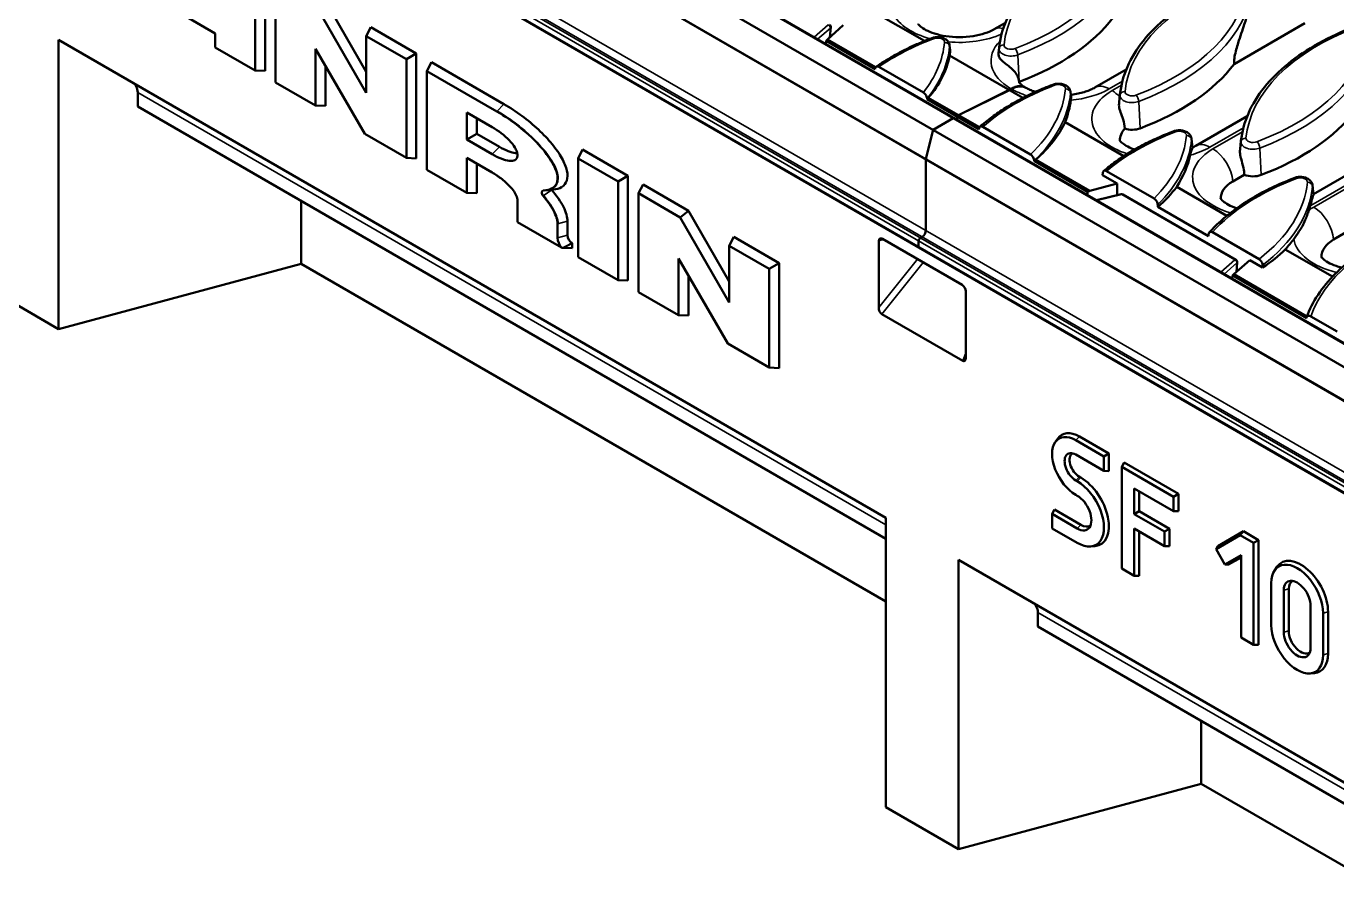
# Model space of a CAD drawing. Header units: millimetres. Extents: x 0 to 1485, y 0 to 1050.
# Drawn here: x 138 to 265.6, y 142.3 to 227.2 of the extents above; entities that cross this region are included whole.
import ezdxf

# ---------------------------------------------------------------- set-up
doc = ezdxf.new("R2010")
doc.units = ezdxf.units.MM
doc.header["$LTSCALE"] = 2.5
doc.layers.add('Sichtbar (ISO)', color=7, linetype='Continuous', lineweight=50)
doc.layers.add('Sichtbar schmal (ISO)', color=7, linetype='Continuous', lineweight=35)

msp = doc.modelspace()

# ---------------------------------------------------------------- linework, layer by layer
at = {"layer": 'Sichtbar (ISO)'}
for p, q in [((405.172, 116.161), (51.619, 320.286)), ((49.549, 319.15), (403.102, 115.026)), ((48.187, 307.69), (403.051, 102.809)), ((160.278, 232.47), (160.278, 222.858)), ((161.242, 233.027), (161.242, 222.821)), ((225.479, 225.742), (212.147, 233.44)), ((162.266, 221.711), (162.266, 231.323)), ((156.373, 226.474), (151.79, 229.12)), ((166.321, 228.981), (171.105, 220.696)), ((167.135, 229.625), (171.105, 222.749)), ((217.564, 227.271), (216.025, 225.893)), ((232.269, 226.88), (233.358, 227.509)), ((255.644, 223.492), (262.528, 227.466)), ((156.373, 225.113), (156.373, 226.474)), ((171.554, 227.074), (171.105, 226.219)), ((171.105, 220.696), (171.105, 226.219)), ((171.105, 226.219), (175.009, 223.965)), ((171.554, 227.074), (175.974, 224.522)), ((216.269, 226.111), (216.348, 227.072)), ((141.119, 225.866), (221.73, 179.325)), ((141.119, 197.697), (141.119, 225.866)), ((160.278, 222.858), (156.373, 225.113)), ((170.954, 216.695), (166.171, 224.98)), ((166.171, 224.98), (166.171, 219.456)), ((215.896, 225.764), (215.871, 225.454)), ((216.025, 225.893), (215.896, 225.764)), ((215.896, 225.764), (220.673, 223.006)), ((220.725, 223.18), (216.025, 225.893)), ((227.932, 225.297), (227.979, 224.855)), ((232.742, 225.081), (232.689, 224.591)), ((175.974, 224.522), (175.009, 223.965)), ((175.009, 223.965), (175.009, 214.353)), ((175.974, 224.522), (175.974, 214.316)), ((177.447, 223.671), (176.997, 222.817)), ((177.447, 223.671), (184.518, 219.589)), ((235.076, 220.201), (227.925, 224.33)), ((161.242, 222.821), (160.278, 222.858)), ((167.135, 223.309), (167.135, 219.419)), ((176.997, 213.206), (176.997, 222.817)), ((176.997, 222.817), (183.811, 218.884)), ((220.673, 223.006), (220.677, 223.041)), ((221.046, 223.22), (225.377, 220.72)), ((242.09, 221.21), (245.143, 222.973)), ((166.171, 219.456), (162.266, 221.711)), ((233.732, 220.977), (228.801, 218.517)), ((228.801, 218.517), (233.769, 220.956)), ((233.917, 221.084), (233.732, 220.977)), ((233.769, 220.956), (233.954, 221.063)), ((148.835, 220.735), (148.835, 219.37)), ((225.742, 220.116), (225.744, 220.078)), ((225.744, 220.078), (230.789, 217.165)), ((230.841, 217.339), (225.854, 220.218)), ((239.717, 220.761), (239.769, 220.27)), ((244.527, 220.545), (244.444, 219.769)), ((148.835, 219.37), (221.73, 177.284)), ((167.135, 219.419), (166.171, 219.456)), ((180.902, 216.14), (180.902, 218.776)), ((180.902, 218.776), (183.369, 217.352)), ((228.624, 218.415), (228.596, 218.108)), ((228.624, 218.415), (228.801, 218.517)), ((228.624, 218.415), (228.624, 218.092)), ((251.911, 215.54), (256.929, 218.436)), ((181.866, 218.219), (181.866, 216.697)), ((225.628, 214.267), (226.326, 217.088)), ((228.27, 218.211), (226.326, 217.088)), ((230.789, 217.165), (230.793, 217.2)), ((231.167, 217.377), (235.813, 214.694)), ((244.898, 214.53), (239.172, 217.837)), ((175.009, 214.353), (170.954, 216.695)), ((181.866, 216.697), (180.902, 216.14)), ((183.369, 214.716), (180.902, 216.14)), ((181.866, 216.697), (184.076, 215.421)), ((251.502, 216.225), (251.595, 215.359)), ((256.312, 216.009), (256.228, 215.222)), ((192.178, 215.166), (191.729, 214.312)), ((192.178, 215.166), (196.598, 212.615)), ((175.974, 214.316), (175.009, 214.353)), ((183.369, 212.929), (180.902, 214.353)), ((180.902, 214.353), (180.902, 210.951)), ((181.866, 213.796), (181.866, 210.914)), ((191.729, 204.7), (191.729, 214.312)), ((191.729, 214.312), (195.633, 212.058)), ((225.619, 214.198), (225.619, 207.29)), ((236.163, 214.1), (236.164, 214.062)), ((241.352, 211.067), (236.164, 214.062)), ((241.576, 211.141), (236.297, 214.189)), ((263.38, 210.821), (268.714, 213.9)), ((180.902, 210.951), (176.997, 213.206)), ((196.598, 212.615), (195.633, 212.058)), ((195.633, 212.058), (195.633, 202.446)), ((196.598, 212.615), (196.598, 202.409)), ((242.822, 212.688), (242.846, 212.895)), ((244.264, 211.856), (242.822, 212.688)), ((243.218, 213.073), (247.846, 210.401)), ((255.514, 212.076), (256.635, 212.723)), ((181.866, 210.914), (180.902, 210.951)), ((189.298, 211.267), (188.462, 211.19)), ((198.071, 211.764), (197.621, 210.91)), ((197.621, 210.91), (201.677, 208.569)), ((197.621, 201.298), (197.621, 210.91)), ((198.071, 211.764), (202.49, 209.213)), ((241.349, 210.745), (241.352, 211.067)), ((241.576, 211.141), (241.352, 211.067)), ((244.264, 211.856), (241.576, 211.141)), ((242.23, 210.236), (244.625, 210.831)), ((244.253, 210.739), (244.264, 211.856)), ((255.821, 204.447), (244.81, 210.805)), ((254.944, 208.73), (250.05, 211.556)), ((263.287, 211.689), (263.383, 210.793)), ((164.749, 210.182), (164.749, 204.058)), ((185.836, 208.102), (185.836, 210.187)), ((248.198, 209.805), (248.199, 209.767)), ((248.207, 209.579), (253.135, 206.734)), ((190.129, 205.624), (185.836, 208.102)), ((190.705, 208.192), (190.705, 206.831)), ((202.49, 209.213), (201.677, 208.569)), ((201.677, 208.569), (206.46, 200.284)), ((202.49, 209.213), (206.46, 202.337)), ((265.335, 206.406), (268.42, 208.187)), ((189.741, 207.932), (189.741, 206.572)), ((253.154, 206.906), (253.158, 206.941)), ((253.539, 207.113), (258.073, 204.496)), ((191.147, 205.555), (190.235, 205.591)), ((191.147, 206.066), (191.147, 205.555)), ((206.91, 206.661), (206.46, 205.807)), ((206.46, 200.284), (206.46, 205.807)), ((206.46, 205.807), (210.365, 203.553)), ((206.91, 206.661), (211.329, 204.11)), ((221.022, 199.801), (221.022, 206.27)), ((221.389, 206.467), (229.142, 201.99)), ((224.912, 206.27), (224.912, 205.742)), ((225.265, 206.678), (225.088, 206.576)), ((195.633, 202.446), (191.729, 204.7)), ((206.309, 196.282), (201.526, 204.567)), ((201.526, 204.567), (201.526, 199.044)), ((255.623, 203.031), (257.162, 204.409)), ((258.422, 203.681), (257.162, 204.409)), ((265.222, 202.797), (260.63, 205.448)), ((141.119, 197.697), (164.749, 204.058)), ((164.749, 204.058), (221.73, 171.16)), ((211.329, 204.11), (210.365, 203.553)), ((210.365, 203.553), (210.365, 193.941)), ((211.329, 204.11), (211.329, 193.903)), ((255.494, 202.902), (255.623, 203.031)), ((262.731, 198.927), (255.623, 203.031)), ((255.867, 203.249), (255.946, 204.21)), ((258.414, 203.907), (258.422, 203.681)), ((134.048, 201.779), (141.119, 197.697)), ((196.598, 202.409), (195.633, 202.446)), ((202.49, 202.897), (202.49, 199.006)), ((255.469, 202.592), (255.494, 202.902)), ((255.494, 202.902), (262.685, 198.75)), ((201.526, 199.044), (197.621, 201.298)), ((229.508, 201.371), (229.508, 194.902)), ((202.49, 199.006), (201.526, 199.044)), ((229.209, 194.603), (221.322, 199.157)), ((262.685, 198.75), (262.689, 198.785)), ((263.117, 198.93), (265.677, 197.452)), ((210.365, 193.941), (206.309, 196.282)), ((211.329, 193.903), (210.365, 193.941)), ((238.226, 186.698), (238.468, 187.041)), ((240.217, 186.874), (242.961, 185.29)), ((240.571, 187.227), (243.444, 185.568)), ((242.961, 183.886), (240.217, 185.47)), ((243.444, 185.568), (242.961, 185.29)), ((242.961, 185.29), (242.961, 183.886)), ((243.444, 185.568), (243.444, 183.867)), ((243.444, 183.867), (242.961, 183.886)), ((244.917, 184.718), (244.692, 184.291)), ((244.692, 184.291), (249.738, 181.377)), ((244.692, 174.382), (244.692, 184.291)), ((244.917, 184.718), (250.22, 181.656)), ((240.217, 182.962), (240.365, 182.877)), ((240.571, 183.314), (240.718, 183.229)), ((240.365, 181.473), (240.217, 181.558)), ((249.738, 179.974), (245.908, 182.185)), ((245.908, 182.185), (245.908, 179.676)), ((246.39, 181.907), (246.39, 179.955)), ((250.22, 181.656), (249.738, 181.377)), ((249.738, 181.377), (249.738, 179.974)), ((250.22, 181.656), (250.22, 179.955)), ((238.14, 180.125), (237.915, 179.698)), ((238.14, 180.125), (240.718, 178.637)), ((221.73, 151.156), (221.73, 179.325)), ((237.915, 179.698), (240.365, 178.284)), ((237.915, 178.294), (237.915, 179.698)), ((246.39, 179.955), (245.908, 179.676)), ((245.908, 179.676), (248.854, 177.975)), ((246.39, 179.955), (249.336, 178.254)), ((250.22, 179.955), (249.738, 179.974)), ((240.365, 176.88), (237.915, 178.294)), ((248.854, 176.572), (245.908, 178.273)), ((245.908, 178.273), (245.908, 173.68)), ((246.39, 177.994), (246.39, 173.661)), ((249.336, 178.254), (248.854, 177.975)), ((248.854, 177.975), (248.854, 176.572)), ((249.336, 178.254), (249.336, 176.553)), ((253.879, 176.256), (256.244, 177.621)), ((254.05, 176.565), (256.544, 178.005)), ((256.544, 178.005), (256.244, 177.621)), ((256.244, 177.621), (257.535, 176.876)), ((256.544, 178.005), (258.017, 177.154)), ((241.666, 176.532), (242.084, 176.571)), ((249.336, 176.553), (248.854, 176.572)), ((254.05, 176.565), (253.879, 176.256)), ((254.738, 174.767), (253.879, 176.256)), ((258.017, 177.154), (257.535, 176.876)), ((257.535, 176.876), (257.535, 166.967)), ((258.017, 177.154), (258.017, 166.948)), ((228.801, 175.243), (309.411, 128.703)), ((228.801, 147.074), (228.801, 175.243)), ((256.319, 175.679), (254.738, 174.767)), ((256.319, 175.469), (255.092, 174.761)), ((256.319, 167.669), (256.319, 175.679)), ((245.908, 173.68), (244.692, 174.382)), ((246.39, 173.661), (245.908, 173.68)), ((255.092, 174.761), (254.738, 174.767)), ((259.605, 174.228), (259.848, 174.57)), ((259.265, 168.881), (259.265, 172.963)), ((260.963, 172.391), (260.963, 168.309)), ((260.481, 168.179), (260.481, 172.261)), ((236.516, 170.112), (236.516, 168.747)), ((263.096, 170.752), (263.096, 166.67)), ((264.311, 170.05), (264.311, 165.968)), ((264.794, 170.18), (264.794, 166.097)), ((236.516, 168.747), (309.411, 126.661)), ((257.535, 166.967), (256.319, 167.669)), ((258.017, 166.948), (257.535, 166.967)), ((263.053, 164.173), (263.471, 164.212)), ((252.43, 159.559), (252.43, 153.435)), ((228.801, 147.074), (252.43, 153.435)), ((252.43, 153.435), (309.411, 120.538)), ((221.73, 151.156), (228.801, 147.074))]:
    msp.add_line(p, q, dxfattribs=at)
for centre, start, end in [((216.098, 227.093), 355.30307, 60), ((244.685, 210.588), 60, 103.95519), ((255.696, 204.231), 355.30307, 60)]:
    msp.add_arc(centre, 0.25, start, end, dxfattribs=at)
for centre, major_axis, ratio, start_param, end_param in [((221.158, 233.73), (-24.756, 0), 0.5773503, 2.1505075, 2.7312147), ((203.481, 225.565), (24.538, 0), 0.5773503, 6.1959136, 6.2270729), ((226.744, 224.811), (1.238, 0), 0.5773503, 6.2270729, 6.3450887), ((203.589, 226.538), (24.428, -1.412), 0.5348364, 5.8891215, 6.2220122), ((232.943, 229.194), (-24.756, 0), 0.5773503, 2.1505075, 2.7312147), ((146.906, 220.215), (1.734, 1.183), 0.7151868, 5.8291671, 6.6145652), ((233.922, 222.476), (-1.456, 0), 0.5773503, 2.1349974, 2.1505075), ((238.7, 221.783), (-4, 0), 0.5773503, 0.0078736, 0.0350437), ((203.481, 225.973), (-24.494, 0), 0.5773503, 2.7115655, 2.7224747), ((215.266, 221.029), (24.538, 0), 0.5773503, 6.0558906, 6.2090896), ((244.728, 224.658), (-24.756, 0), 0.5773503, 2.1505075, 2.7312147), ((228.27, 218.007), (0.125, 0.217), 0.5773503, 0, 0.7853982), ((215.374, 221.84), (24.445, -1.413), 0.5348364, 5.7698676, 6.0814762), ((248.521, 216.113), (-4, 0), 0.5773503, 5.7905553, 6.318229), ((245.707, 217.939), (-1.456, 0), 0.5773503, 1.0615457, 2.1505075), ((227.051, 216.493), (24.538, 0), 0.5773503, 5.9272397, 6.1513149), ((225.795, 214.3), (-0.125, -0.217), 0.5773503, 5.1760366, 5.4977871), ((225.795, 214.3), (0.125, 0.217), 0.5773503, 2.0344439, 2.3561945), ((215.266, 221.437), (-24.494, 0), 0.5773503, 2.5929303, 2.6034434), ((258.342, 210.443), (-4, 0), 0.5773503, 5.4977871, 6.318229), ((257.492, 213.403), (-1.456, 0), 0.5773503, 0.9418075, 2.1505075), ((188.461, 210.85), (-0.182, 0.315), 0.5773503, 5.9948561, 8.1495702), ((227.159, 217.142), (24.463, -1.414), 0.5348364, 5.7785776, 5.9524459), ((238.836, 211.957), (24.538, 0), 0.5773503, 6.0918139, 6.1237549), ((191.147, 206.576), (0.313, -0.541), 0.5773503, 3.9269908, 5.4977871), ((225.265, 207.086), (-0.25, -0.433), 0.5773503, 0.7853982, 2.3561945), ((225.265, 207.086), (0.25, 0.433), 0.5773503, 3.9269908, 5.4977871), ((190.44, 206.168), (0.494, -0.856), 0.5773503, 3.9269908, 5.0374696), ((221.389, 206.059), (0.268, -0.433), 0.5766575, 2.3215747, 3.8923711), ((225.088, 206.372), (-0.125, -0.217), 0.5773503, 3.9269908, 5.4977871), ((225.088, 206.372), (0.125, 0.217), 0.5773503, 0.7853982, 2.3561945), ((225.088, 205.844), (-0.125, -0.217), 0.5773503, 5.4977871, 6.2831853), ((238.836, 211.957), (-24.538, 0), 0.5773503, 2.6642097, 2.7432311), ((268.163, 204.773), (-4, 0), 0.5773503, 5.4977871, 6.318229), ((238.944, 212.444), (24.48, -1.415), 0.5348364, 5.662791, 5.830737), ((229.142, 201.582), (-0.268, 0.433), 0.5766575, 3.8923711, 5.4631674), ((221.389, 199.696), (0.107, -0.574), 0.6100176, 4.4146366, 5.8013829), ((229.142, 195.219), (0.226, -0.642), 0.4482306, 5.8013829, 7.1881292), ((240.571, 184.42), (-1.719, 2.977), 0.5773503, 5.4977871, 6.5434805), ((240.217, 184.216), (-1.628, 2.819), 0.5773503, 5.4977871, 8.6393798), ((240.217, 184.216), (-0.768, 1.33), 0.5773503, 5.4977871, 8.6393798), ((240.571, 184.42), (-0.677, 1.173), 0.5773503, 6.2696111, 8.6393798), ((240.365, 179.878), (1.836, -3.18), 0.5773503, 5.4977871, 8.6393798), ((240.718, 180.082), (1.927, -3.338), 0.5773503, 6.0228901, 8.6393798), ((240.365, 179.878), (0.976, -1.691), 0.5773503, 5.4977871, 8.6393798), ((240.718, 180.082), (0.885, -1.534), 0.5773503, 5.4977871, 6.3541816), ((262.142, 171.711), (-1.875, 3.248), 0.5773503, 3.9269908, 6.5434805), ((261.788, 171.507), (-1.784, 3.09), 0.5773503, 3.9269908, 7.0685835), ((261.788, 171.507), (-0.924, 1.601), 0.5773503, 3.9269908, 7.0685835), ((262.142, 171.711), (-0.833, 1.443), 0.5773503, 6.2238657, 7.0685835), ((234.587, 169.593), (1.734, 1.183), 0.7151868, 5.8291671, 6.6145652), ((261.788, 167.424), (1.784, -3.09), 0.5773503, 3.9269908, 7.0685835), ((261.788, 167.424), (0.924, -1.601), 0.5773503, 3.9269908, 7.0685835), ((262.142, 167.628), (0.833, -1.443), 0.5773503, 3.9269908, 6.3425049), ((262.142, 167.628), (1.875, -3.248), 0.5773503, 6.0228901, 7.0685835)]:
    msp.add_ellipse(centre, major_axis=major_axis, ratio=ratio, start_param=start_param, end_param=end_param, dxfattribs=at)
for points, knots in [([(232.742, 225.081), (232.839, 225.99), (233.084, 226.892), (233.851, 228.644), (234.374, 229.493), (235.672, 231.112), (236.448, 231.882), (238.223, 233.32), (239.223, 233.988), (241.412, 235.202), (242.601, 235.749), (243.866, 236.227)], [2.41809785, 2.41809785, 2.41809785, 2.41809785, 2.6039342, 2.6039342, 2.78977056, 2.78977056, 2.97560691, 2.97560691, 3.16144327, 3.16144327, 3.34727963, 3.34727963, 3.34727963, 3.34727963]), ([(244.527, 220.545), (244.625, 221.454), (244.869, 222.356), (245.636, 224.107), (246.159, 224.957), (247.457, 226.576), (248.233, 227.346), (250.008, 228.784), (251.008, 229.452), (253.197, 230.666), (254.387, 231.213), (255.651, 231.691)], [2.41809785, 2.41809785, 2.41809785, 2.41809785, 2.6039342, 2.6039342, 2.78977056, 2.78977056, 2.97560691, 2.97560691, 3.16144327, 3.16144327, 3.34727963, 3.34727963, 3.34727963, 3.34727963]), ([(257.045, 228.578), (256.929, 228.227), (256.788, 227.803), (256.444, 226.784), (256.232, 226.174), (255.918, 225.163), (255.774, 224.673), (255.674, 224.104), (255.655, 223.966), (255.636, 223.711), (255.636, 223.593), (255.644, 223.492)], [3.5624746, 3.5624746, 3.5624746, 3.5624746, 3.9247289, 3.9247289, 4.355561, 4.355561, 4.6258932, 4.6258932, 4.7021961, 4.7021961, 4.7731285, 4.7731285, 4.7731285, 4.7731285]), ([(224.865, 227.4), (224.865, 227.4), (224.868, 227.394), (224.899, 227.346), (224.969, 227.254), (225.231, 227.038), (225.404, 226.921), (225.853, 226.686), (226.133, 226.567), (226.787, 226.358), (227.167, 226.268), (227.99, 226.142), (228.435, 226.109), (229.333, 226.109), (229.786, 226.144), (230.633, 226.276), (231.028, 226.372), (231.707, 226.598), (231.996, 226.726), (232.24, 226.863), (232.255, 226.871), (232.269, 226.88)], [4.1990628, 4.1990628, 4.1990628, 4.1990628, 4.2836303, 4.2836303, 4.5383442, 4.5383442, 4.7595985, 4.7595985, 4.991313, 4.991313, 5.2387779, 5.2387779, 5.4980567, 5.4980567, 5.7616005, 5.7616005, 6.0207198, 6.0207198, 6.267163, 6.267163, 6.2831853, 6.2831853, 6.2831853, 6.2831853]), ([(220.778, 223.233), (221.089, 223.45), (221.412, 223.661), (222.077, 224.07), (222.42, 224.269), (223.125, 224.655), (223.488, 224.841), (224.23, 225.201), (224.61, 225.375), (225.387, 225.708), (225.784, 225.868), (226.188, 226.021)], [3.05005591, 3.05005591, 3.05005591, 3.05005591, 3.10950065, 3.10950065, 3.1689454, 3.1689454, 3.22839014, 3.22839014, 3.28783488, 3.28783488, 3.34727963, 3.34727963, 3.34727963, 3.34727963]), ([(226.188, 226.021), (226.309, 226.066), (226.435, 226.095), (226.691, 226.122), (226.821, 226.121), (227.076, 226.09), (227.201, 226.06), (227.441, 225.965), (227.555, 225.9), (227.741, 225.734), (227.818, 225.64), (227.901, 225.454), (227.923, 225.377), (227.932, 225.297)], [3.3472796, 3.3472796, 3.3472796, 3.3472796, 3.742348, 3.742348, 4.1360154, 4.1360154, 4.5300251, 4.5300251, 4.9240418, 4.9240418, 5.2439008, 5.2439008, 5.4358838, 5.4358838, 5.4358838, 5.4358838]), ([(256.312, 216.009), (256.41, 216.918), (256.654, 217.82), (257.421, 219.571), (257.944, 220.421), (259.242, 222.04), (260.018, 222.81), (261.794, 224.248), (262.793, 224.915), (264.982, 226.13), (266.172, 226.677), (267.436, 227.155)], [2.41809785, 2.41809785, 2.41809785, 2.41809785, 2.6039342, 2.6039342, 2.78977056, 2.78977056, 2.97560691, 2.97560691, 3.16144327, 3.16144327, 3.34727963, 3.34727963, 3.34727963, 3.34727963]), ([(234.7, 221.765), (234.673, 222.012), (234.603, 222.206), (234.437, 222.537), (234.315, 222.701), (234.01, 223.022), (233.839, 223.166), (233.514, 223.426), (233.369, 223.536), (233.11, 223.754), (232.994, 223.86), (232.809, 224.077), (232.743, 224.183), (232.683, 224.362), (232.674, 224.435), (232.68, 224.505)], [-0.84787272, -0.84787272, -0.84787272, -0.84787272, -0.74628622, -0.74628622, -0.62471501, -0.62471501, -0.50102747, -0.50102747, -0.39652118, -0.39652118, -0.29431906, -0.29431906, -0.19487339, -0.19487339, -0.12467556, -0.12467556, -0.12467556, -0.12467556]), ([(220.677, 223.041), (220.682, 223.081), (220.694, 223.12), (220.727, 223.188), (220.758, 223.223), (220.823, 223.26), (220.868, 223.27), (220.95, 223.263), (221.003, 223.245), (221.046, 223.22)], [0.00844283, 0.00844283, 0.00844283, 0.00844283, 0.03703148, 0.03703148, 0.07402548, 0.07402548, 0.1110841, 0.1110841, 0.14829032, 0.14829032, 0.14829032, 0.14829032]), ([(230.875, 217.378), (231.247, 217.707), (231.642, 218.026), (232.474, 218.644), (232.911, 218.942), (233.825, 219.516), (234.302, 219.791), (235.292, 220.318), (235.806, 220.57), (236.866, 221.047), (237.412, 221.272), (237.973, 221.485)], [2.93484075, 2.93484075, 2.93484075, 2.93484075, 3.01732853, 3.01732853, 3.0998163, 3.0998163, 3.18230408, 3.18230408, 3.26479185, 3.26479185, 3.34727963, 3.34727963, 3.34727963, 3.34727963]), ([(235.272, 221.232), (235.268, 221.234), (235.265, 221.236), (235.181, 221.284), (235.084, 221.321), (234.874, 221.358), (234.761, 221.36), (234.544, 221.335), (234.421, 221.306), (234.167, 221.216), (234.037, 221.153), (233.917, 221.084)], [2.03459257, 2.03459257, 2.03459257, 2.03459257, 2.03886808, 2.03886808, 2.14072985, 2.14072985, 2.24259161, 2.24259161, 2.34432875, 2.34432875, 2.44606589, 2.44606589, 2.44606589, 2.44606589]), ([(233.954, 221.063), (234.074, 221.132), (234.205, 221.194), (234.464, 221.281), (234.592, 221.307), (234.818, 221.327), (234.938, 221.322), (235.16, 221.276), (235.262, 221.237), (235.349, 221.188)], [0.81498776, 0.81498776, 0.81498776, 0.81498776, 0.9167249, 0.9167249, 1.01846204, 1.01846204, 1.1203238, 1.1203238, 1.21862334, 1.21862334, 1.21862334, 1.21862334]), ([(234.685, 221.73), (234.685, 221.73), (234.689, 221.724), (234.711, 221.69), (234.74, 221.65), (234.839, 221.546), (234.91, 221.482), (235.097, 221.341), (235.212, 221.264), (235.349, 221.188)], [4.19906285, 4.19906285, 4.19906285, 4.19906285, 4.28554068, 4.28554068, 4.4325183, 4.4325183, 4.57949591, 4.57949591, 4.72647353, 4.72647353, 4.72647353, 4.72647353]), ([(235.272, 221.232), (235.382, 221.167), (235.508, 221.1), (235.788, 220.971), (235.942, 220.909), (236.168, 220.829), (236.229, 220.809), (236.293, 220.789)], [4.69791794, 4.69791794, 4.69791794, 4.69791794, 4.82441098, 4.82441098, 4.95090401, 4.95090401, 4.99677467, 4.99677467, 4.99677467, 4.99677467]), ([(237.973, 221.485), (238.094, 221.53), (238.22, 221.559), (238.476, 221.586), (238.606, 221.585), (238.861, 221.554), (238.986, 221.524), (239.226, 221.429), (239.341, 221.364), (239.527, 221.198), (239.603, 221.104), (239.686, 220.918), (239.708, 220.841), (239.717, 220.761)], [3.3472796, 3.3472796, 3.3472796, 3.3472796, 3.742348, 3.742348, 4.1360154, 4.1360154, 4.5300251, 4.5300251, 4.9240418, 4.9240418, 5.2439008, 5.2439008, 5.4358838, 5.4358838, 5.4358838, 5.4358838]), ([(239.745, 220.501), (239.815, 220.509), (239.886, 220.518), (240.175, 220.561), (240.388, 220.601), (240.795, 220.695), (240.99, 220.75), (241.353, 220.869), (241.522, 220.934), (241.83, 221.069), (241.969, 221.14), (242.09, 221.21)], [5.70288678, 5.70288678, 5.70288678, 5.70288678, 5.74553874, 5.74553874, 5.87995038, 5.87995038, 6.01436202, 6.01436202, 6.14877367, 6.14877367, 6.28318531, 6.28318531, 6.28318531, 6.28318531]), ([(225.377, 220.72), (225.424, 220.692), (225.48, 220.647), (225.566, 220.555), (225.612, 220.493), (225.675, 220.381), (225.704, 220.311), (225.732, 220.209), (225.74, 220.16), (225.742, 220.116)], [0.45939359, 0.45939359, 0.45939359, 0.45939359, 0.4998742, 0.4998742, 0.5393655, 0.5393655, 0.57730572, 0.57730572, 0.60521868, 0.60521868, 0.60521868, 0.60521868]), ([(239.769, 220.27), (239.772, 220.25), (239.771, 220.229), (239.768, 220.207), (239.768, 220.207), (239.768, 220.207)], [-0.124689, -0.124689, -0.124689, -0.124689, -0.094966972, -0.094966972, -0.094818058, -0.094818058, -0.094818058, -0.094818058]), ([(244.997, 217.205), (244.983, 217.516), (244.912, 217.814), (244.744, 218.346), (244.654, 218.58), (244.511, 219.005), (244.461, 219.185), (244.425, 219.456), (244.422, 219.554), (244.431, 219.646)], [-0.59336307, -0.59336307, -0.59336307, -0.59336307, -0.44532861, -0.44532861, -0.31559513, -0.31559513, -0.20247926, -0.20247926, -0.13438632, -0.13438632, -0.13438632, -0.13438632]), ([(183.811, 218.884), (184.619, 218.417), (185.426, 217.861), (186.885, 216.68), (187.54, 216.058), (188.649, 214.806), (189.09, 214.177), (189.475, 213.42), (189.558, 213.22), (189.679, 212.85), (189.716, 212.681), (189.748, 212.366), (189.742, 212.223), (189.688, 211.959), (189.639, 211.837), (189.483, 211.603), (189.367, 211.495), (188.996, 211.278), (188.698, 211.199), (188.338, 211.182)], [-1.5707963, -1.5707963, -1.5707963, -1.5707963, -1.1712345, -1.1712345, -0.7842663, -0.7842663, -0.3765181, -0.3765181, -0.2176251, -0.2176251, -0.0587321, -0.0587321, 0.100161, 0.100161, 0.259054, 0.259054, 0.4425725, 0.4425725, 0.7203944, 0.7203944, 0.7203944, 0.7203944]), ([(184.518, 219.589), (185.699, 218.907), (187.468, 217.599), (189.268, 215.697), (190.232, 214.311), (190.73, 213.078), (190.722, 212.098), (190.228, 211.475), (189.63, 211.298), (189.298, 211.267)], [-1.5707963, -1.5707963, -1.5707963, -1.5707963, -0.9979986, -0.7115998, -0.425201, -0.1388021, 0.1475967, 0.4339956, 0.6879696, 0.6879696, 0.6879696, 0.6879696]), ([(183.369, 217.352), (183.974, 217.002), (184.873, 216.315), (185.54, 215.484), (185.784, 214.983), (185.862, 214.595), (185.784, 214.296), (185.54, 214.077), (184.873, 214.016), (183.974, 214.366), (183.369, 214.716)], [-1.5707963, -1.5707963, -1.5707963, -1.5707963, -0.7853982, -0.3926991, -0.1963495, 0, 0.1963495, 0.3926991, 0.7853982, 1.5707963, 1.5707963, 1.5707963, 1.5707963]), ([(230.793, 217.2), (230.798, 217.24), (230.809, 217.279), (230.842, 217.347), (230.873, 217.382), (230.939, 217.419), (230.984, 217.428), (231.068, 217.421), (231.122, 217.403), (231.167, 217.377)], [0.00844072, 0.00844072, 0.00844072, 0.00844072, 0.03681489, 0.03681489, 0.0738001, 0.0738001, 0.11125207, 0.11125207, 0.14932454, 0.14932454, 0.14932454, 0.14932454]), ([(249.758, 216.949), (249.879, 216.994), (250.005, 217.023), (250.261, 217.05), (250.391, 217.049), (250.646, 217.018), (250.772, 216.988), (251.011, 216.893), (251.126, 216.828), (251.312, 216.662), (251.388, 216.568), (251.471, 216.382), (251.493, 216.305), (251.502, 216.225)], [3.3472796, 3.3472796, 3.3472796, 3.3472796, 3.742348, 3.742348, 4.1360154, 4.1360154, 4.5300251, 4.5300251, 4.9240418, 4.9240418, 5.2439008, 5.2439008, 5.4358838, 5.4358838, 5.4358838, 5.4358838]), ([(242.931, 213.076), (243.295, 213.385), (243.68, 213.685), (244.488, 214.265), (244.91, 214.545), (245.792, 215.086), (246.25, 215.345), (247.2, 215.843), (247.691, 216.08), (248.703, 216.532), (249.224, 216.747), (249.758, 216.949)], [2.95456384, 2.95456384, 2.95456384, 2.95456384, 3.033107, 3.033107, 3.11165016, 3.11165016, 3.19019331, 3.19019331, 3.26873647, 3.26873647, 3.34727963, 3.34727963, 3.34727963, 3.34727963]), ([(244.506, 216.06), (244.506, 216.06), (244.507, 216.059), (244.518, 216.039), (244.564, 215.967), (244.774, 215.774), (244.924, 215.66), (245.326, 215.426), (245.582, 215.306), (245.902, 215.19), (245.927, 215.181), (245.953, 215.172)], [4.19906285, 4.19906285, 4.19906285, 4.19906285, 4.23944999, 4.23944999, 4.48731453, 4.48731453, 4.70904889, 4.70904889, 4.93740913, 4.93740913, 4.95707694, 4.95707694, 4.95707694, 4.95707694]), ([(184.076, 215.421), (184.655, 215.087), (185.317, 214.833), (185.76, 214.807), (185.815, 214.808)], [-1.57079633, -1.57079633, -1.57079633, -1.57079633, -0.78539816, -0.66531084, -0.66531084, -0.66531084, -0.66531084]), ([(235.813, 214.694), (235.858, 214.668), (235.911, 214.625), (235.993, 214.536), (236.037, 214.475), (236.098, 214.365), (236.126, 214.296), (236.153, 214.194), (236.161, 214.144), (236.163, 214.1)], [0.45071398, 0.45071398, 0.45071398, 0.45071398, 0.48922035, 0.48922035, 0.52740359, 0.52740359, 0.56493631, 0.56493631, 0.59326669, 0.59326669, 0.59326669, 0.59326669]), ([(251.588, 215.338), (251.563, 215.292), (251.535, 215.221), (251.466, 215), (251.423, 214.836), (251.375, 214.63)], [-0.38546058, -0.38546058, -0.38546058, -0.38546058, -0.2155039, -0.2155039, 0, 0, 0, 0]), ([(251.593, 215.375), (251.609, 215.382), (251.625, 215.39), (251.665, 215.409), (251.689, 215.421), (251.736, 215.444), (251.759, 215.456), (251.804, 215.48), (251.826, 215.492), (251.869, 215.516), (251.89, 215.528), (251.911, 215.54)], [6.17722712, 6.17722712, 6.17722712, 6.17722712, 6.19175166, 6.19175166, 6.21461007, 6.21461007, 6.23746848, 6.23746848, 6.2603269, 6.2603269, 6.28318531, 6.28318531, 6.28318531, 6.28318531]), ([(256.635, 212.723), (256.632, 212.931), (256.603, 213.155), (256.491, 213.679), (256.395, 213.984), (256.293, 214.376), (256.265, 214.489), (256.225, 214.712), (256.211, 214.821), (256.207, 214.976), (256.208, 215.034), (256.214, 215.091)], [1.75499496, 1.75499496, 1.75499496, 1.75499496, 1.89264701, 1.89264701, 2.07209446, 2.07209446, 2.13653076, 2.13653076, 2.20096706, 2.20096706, 2.2396712, 2.2396712, 2.2396712, 2.2396712]), ([(185.836, 210.187), (185.836, 210.267), (185.824, 210.355), (185.779, 210.531), (185.746, 210.621), (185.63, 210.878), (185.528, 211.043), (185.282, 211.376), (185.134, 211.545), (184.711, 211.971), (184.411, 212.226), (183.997, 212.527), (183.903, 212.593), (183.663, 212.753), (183.516, 212.844), (183.369, 212.929)], [-3.1415927, -3.1415927, -3.1415927, -3.1415927, -3.0046267, -3.0046267, -2.8676607, -2.8676607, -2.6023628, -2.6023628, -2.3228185, -2.3228185, -1.8870825, -1.8870825, -1.7612657, -1.7612657, -1.5707963, -1.5707963, -1.5707963, -1.5707963]), ([(242.846, 212.895), (242.85, 212.936), (242.862, 212.975), (242.895, 213.042), (242.926, 213.077), (242.991, 213.115), (243.037, 213.124), (243.12, 213.116), (243.173, 213.098), (243.218, 213.073)], [0.00844108, 0.00844108, 0.00844108, 0.00844108, 0.03686343, 0.03686343, 0.07384379, 0.07384379, 0.11119893, 0.11119893, 0.14907195, 0.14907195, 0.14907195, 0.14907195]), ([(253.223, 207.102), (253.615, 207.534), (254.043, 207.954), (254.969, 208.765), (255.466, 209.155), (256.525, 209.903), (257.087, 210.261), (258.268, 210.941), (258.887, 211.262), (260.178, 211.867), (260.85, 212.15), (261.543, 212.412)], [2.8373098, 2.8373098, 2.8373098, 2.8373098, 2.93930377, 2.93930377, 3.04129773, 3.04129773, 3.1432917, 3.1432917, 3.24528566, 3.24528566, 3.34727963, 3.34727963, 3.34727963, 3.34727963]), ([(261.543, 212.412), (261.664, 212.458), (261.79, 212.487), (262.046, 212.514), (262.176, 212.513), (262.431, 212.482), (262.557, 212.452), (262.796, 212.357), (262.911, 212.292), (263.097, 212.126), (263.173, 212.032), (263.256, 211.846), (263.278, 211.769), (263.287, 211.689)], [3.3472796, 3.3472796, 3.3472796, 3.3472796, 3.742348, 3.742348, 4.1360154, 4.1360154, 4.5300251, 4.5300251, 4.9240418, 4.9240418, 5.2439008, 5.2439008, 5.4358838, 5.4358838, 5.4358838, 5.4358838]), ([(188.34, 210.657), (188.504, 210.462), (188.654, 210.27), (188.923, 209.901), (189.042, 209.724), (189.258, 209.375), (189.352, 209.203), (189.555, 208.786), (189.639, 208.554), (189.702, 208.288), (189.713, 208.23), (189.734, 208.09), (189.741, 208.009), (189.741, 207.932)], [-0.6949133, -0.6949133, -0.6949133, -0.6949133, -0.57372704, -0.57372704, -0.45636042, -0.45636042, -0.33269124, -0.33269124, -0.13992358, -0.13992358, -0.0842628, -0.0842628, 0, 0, 0, 0]), ([(189.17, 211.255), (189.661, 210.67), (190.242, 209.814), (190.638, 208.822), (190.705, 208.389), (190.705, 208.192)], [-0.69439679, -0.69439679, -0.69439679, -0.69439679, -0.34745665, -0.17372833, 0, 0, 0, 0]), ([(263.377, 210.766), (263.362, 210.731), (263.345, 210.686), (263.269, 210.456), (263.195, 210.184), (263.1, 209.844), (263.088, 209.799), (263.074, 209.752)], [0.63592099, 0.63592099, 0.63592099, 0.63592099, 0.73601981, 0.73601981, 1.06711662, 1.06711662, 1.11633714, 1.11633714, 1.11633714, 1.11633714]), ([(247.846, 210.401), (247.891, 210.374), (247.945, 210.331), (248.027, 210.242), (248.071, 210.181), (248.132, 210.07), (248.16, 210.001), (248.188, 209.899), (248.196, 209.849), (248.198, 209.805)], [0.45187859, 0.45187859, 0.45187859, 0.45187859, 0.49065248, 0.49065248, 0.52901746, 0.52901746, 0.56660962, 0.56660962, 0.59488249, 0.59488249, 0.59488249, 0.59488249]), ([(254.327, 210.39), (254.327, 210.39), (254.328, 210.389), (254.338, 210.371), (254.381, 210.302), (254.585, 210.112), (254.732, 209.999), (255.129, 209.765), (255.381, 209.645), (255.746, 209.511), (255.821, 209.485), (255.899, 209.46)], [4.19906285, 4.19906285, 4.19906285, 4.19906285, 4.23643336, 4.23643336, 4.48128127, 4.48128127, 4.70319981, 4.70319981, 4.9311911, 4.9311911, 4.98805427, 4.98805427, 4.98805427, 4.98805427]), ([(262.925, 209.262), (262.873, 209.104), (262.816, 208.939), (262.698, 208.621), (262.638, 208.466), (262.487, 208.109), (262.395, 207.917), (262.189, 207.532), (262.08, 207.354), (261.802, 206.936), (261.632, 206.708), (261.452, 206.461)], [-0.99820779, -0.99820779, -0.99820779, -0.99820779, -0.83331387, -0.83331387, -0.68274343, -0.68274343, -0.48216198, -0.48216198, -0.2785039, -0.2785039, 0, 0, 0, 0]), ([(253.158, 206.941), (253.163, 206.981), (253.174, 207.02), (253.207, 207.087), (253.238, 207.121), (253.305, 207.159), (253.351, 207.168), (253.438, 207.159), (253.493, 207.14), (253.539, 207.113)], [0.0084389, 0.0084389, 0.0084389, 0.0084389, 0.03650299, 0.03650299, 0.07355141, 0.07355141, 0.11167196, 0.11167196, 0.15106918, 0.15106918, 0.15106918, 0.15106918]), ([(262.706, 198.859), (262.979, 199.605), (263.353, 200.335), (264.286, 201.745), (264.846, 202.425), (266.136, 203.722), (266.866, 204.338), (268.477, 205.493), (269.359, 206.032), (271.252, 207.022), (272.264, 207.474), (273.329, 207.876)], [2.56465784, 2.56465784, 2.56465784, 2.56465784, 2.7211822, 2.7211822, 2.87770655, 2.87770655, 3.03423091, 3.03423091, 3.19075527, 3.19075527, 3.34727963, 3.34727963, 3.34727963, 3.34727963]), ([(258.073, 204.496), (258.117, 204.47), (258.169, 204.428), (258.249, 204.341), (258.292, 204.281), (258.351, 204.172), (258.379, 204.103), (258.405, 204.001), (258.413, 203.951), (258.414, 203.907)], [0.44657498, 0.44657498, 0.44657498, 0.44657498, 0.48411357, 0.48411357, 0.52161367, 0.52161367, 0.55890571, 0.55890571, 0.58744516, 0.58744516, 0.58744516, 0.58744516]), ([(264.148, 204.72), (264.148, 204.72), (264.149, 204.718), (264.163, 204.693), (264.215, 204.615), (264.442, 204.413), (264.598, 204.298), (265.014, 204.063), (265.276, 203.943), (265.747, 203.778), (265.93, 203.723), (266.123, 203.674)], [4.19906285, 4.19906285, 4.19906285, 4.19906285, 4.24664471, 4.24664471, 4.50170396, 4.50170396, 4.72311635, 4.72311635, 4.9523828, 4.9523828, 5.08250394, 5.08250394, 5.08250394, 5.08250394]), ([(262.689, 198.785), (262.693, 198.823), (262.704, 198.859), (262.737, 198.924), (262.771, 198.957), (262.843, 198.993), (262.895, 198.999), (262.995, 198.987), (263.061, 198.962), (263.117, 198.93)], [0.00843358, 0.00843358, 0.00843358, 0.00843358, 0.03493873, 0.03493873, 0.07254379, 0.07254379, 0.11454317, 0.11454317, 0.16149492, 0.16149492, 0.16149492, 0.16149492])]:
    msp.add_open_spline(points, degree=3, knots=knots, dxfattribs=at)
for points, degree in [([(232.68, 224.505), (232.683, 224.534), (232.686, 224.563), (232.689, 224.591)], 3), ([(239.768, 220.207), (239.757, 220.141), (239.747, 220.065), (239.736, 219.98)], 3), ([(244.431, 219.646), (244.435, 219.687), (244.439, 219.728), (244.444, 219.769)], 3), ([(251.595, 215.359), (251.595, 215.354), (251.593, 215.347), (251.588, 215.338)], 3), ([(256.214, 215.091), (256.218, 215.135), (256.223, 215.179), (256.228, 215.222)], 3), ([(263.383, 210.793), (263.384, 210.786), (263.382, 210.777), (263.377, 210.766)], 3), ([(263.074, 209.752), (263.07, 209.737), (263.066, 209.722), (263.062, 209.708)], 3), ([(190.235, 205.591), (190.185, 205.608), (190.129, 205.624)], 2), ([(191.147, 206.066), (190.775, 205.851), (190.235, 205.591)], 2)]:
    msp.add_open_spline(points, degree=degree, dxfattribs=at)
for points, weights in [([(248.199, 209.767), (248.203, 209.673), (248.207, 209.579)], [1, 1.00000081006, 1.00000152058]), ([(253.135, 206.734), (253.145, 206.82), (253.154, 206.906)], [1.00000156606, 1.00000083418, 1])]:
    msp.add_rational_spline(points, weights, degree=2, dxfattribs=at)
at = {"layer": 'Sichtbar schmal (ISO)'}
for p, q in [((51.494, 320.273), (405.047, 116.149)), ((48.842, 316.26), (402.395, 112.135)), ((402.404, 112.205), (48.851, 316.329)), ((48.842, 309.353), (402.395, 105.228)), ((48.135, 308.332), (401.688, 104.208)), ((401.688, 103.68), (48.135, 307.804)), ((401.865, 104.514), (48.312, 308.638)), ((48.488, 308.74), (402.042, 104.616)), ((216.114, 227.305), (214.746, 226.104)), ((215.074, 225.915), (216.314, 227.003)), ((216.314, 227.003), (216.239, 226.084)), ((227.979, 224.771), (227.932, 225.216)), ((232.68, 224.505), (232.733, 224.999)), ((234.719, 221.772), (234.573, 224.386)), ((243.465, 221.073), (244.761, 221.822)), ((244.669, 221.433), (243.756, 220.905)), ((148.835, 220.735), (221.73, 178.649)), ((239.768, 220.207), (239.717, 220.68)), ((244.431, 219.646), (244.519, 220.463)), ((246.504, 217.236), (246.359, 219.85)), ((184.518, 219.589), (183.811, 218.884)), ((253.286, 215.403), (256.547, 217.286)), ((251.588, 215.338), (251.502, 216.144)), ((256.454, 216.896), (253.577, 215.235)), ((256.214, 215.091), (256.304, 215.927)), ((184.076, 215.421), (183.369, 214.716)), ((258.289, 212.7), (258.144, 215.314)), ((263.107, 209.733), (268.332, 212.75)), ((268.239, 212.36), (263.398, 209.565)), ((189.164, 211.255), (188.34, 210.657)), ((242.29, 210.202), (244.7, 210.801)), ((244.7, 210.801), (255.712, 204.443)), ((263.377, 210.766), (263.287, 211.608)), ((190.705, 208.192), (189.741, 207.932)), ((190.705, 206.831), (189.741, 206.572)), ((221.022, 206.27), (221.471, 206.419)), ((224.798, 204.498), (221.022, 199.801)), ((255.712, 204.443), (254.344, 203.242)), ((221.322, 199.157), (225.356, 204.176)), ((254.672, 203.053), (255.912, 204.141)), ((255.912, 204.141), (255.837, 203.222)), ((229.508, 195.374), (229.209, 194.603)), ((240.571, 187.227), (240.217, 186.874)), ((240.571, 183.314), (240.217, 182.962)), ((240.718, 183.229), (240.365, 182.877)), ((240.718, 178.637), (240.365, 178.284)), ((260.963, 172.391), (260.481, 172.261)), ((236.516, 170.112), (309.411, 128.026)), ((264.794, 170.18), (264.311, 170.05)), ((260.963, 168.309), (260.481, 168.179)), ((264.794, 166.097), (264.311, 165.968))]:
    msp.add_line(p, q, dxfattribs=at)
for centre, major_axis, ratio, start_param, end_param in [((257.185, 224.579), (-23.992, 0), 0.5773503, 5.2921002, 6.2270729), ((221.158, 236.588), (23.992, 0), 0.5773503, 5.2921002, 6.2270729), ((221.158, 236.215), (24.49, 0), 0.5773503, 5.2921002, 6.2270729), ((268.97, 220.043), (-23.992, 0), 0.5773503, 5.2921002, 6.2270729), ((232.943, 232.052), (23.992, 0), 0.5773503, 5.2921002, 6.2270729), ((232.943, 231.679), (24.49, 0), 0.5773503, 5.2921002, 6.2270729), ((216.098, 227.093), (-0.165, 0.188), 0.7561082, 3.7174387, 5.3526319), ((228.879, 229.495), (-6.739, 0), 0.5773503, 0.2961156, 1.1363743), ((216.098, 227.093), (0.249, -0.02), 0.6270768, 5.8080002, 6.2831853), ((226.365, 225.553), (-0.177, 0.468), 0.4472624, 5.5814881, 6.2831853), ((226.744, 225.627), (0.692, 0), 0.5773503, 6.2270729, 8.4336928), ((228.879, 229.495), (6.739, 0), 0.5773503, 4.5508378, 5.3686016), ((233.644, 224.498), (-1.375, 2.382), 0.5773503, 5.7528218, 6.2831853), ((280.755, 215.507), (-23.992, 0), 0.5773503, 5.2921002, 6.2270729), ((244.728, 227.516), (23.992, 0), 0.5773503, 5.2921002, 6.2270729), ((244.728, 227.143), (24.49, 0), 0.5773503, 5.2921002, 6.2270729), ((239.507, 214.373), (23.992, 0), 0.5773503, 2.1505075, 2.448789), ((203.481, 226.382), (23.992, 0), 0.5773503, 5.8621021, 6.2270729), ((203.481, 226.009), (24.49, 0), 0.5773503, 5.8533154, 6.2270729), ((227.435, 225.196), (0.498, -0.048), 0.8152115, 0.1664141, 1.6499439), ((226.744, 225.254), (1.19, 0), 0.5773503, 6.2270729, 6.3450887), ((238.7, 223.825), (-6.739, 0), 0.5773503, 5.7670899, 7.0724721), ((233.922, 224.961), (-1.19, 0), 0.5773503, 6.2270729, 8.4336928), ((233.231, 224.947), (-0.498, 0.048), 0.8152115, 4.7915366, 6.2750665), ((257.185, 224.206), (-24.49, 0), 0.5773503, 6.221282, 6.2270729), ((233.922, 225.333), (-0.692, 0), 0.5773503, 6.2270729, 8.4336928), ((234.301, 224.591), (0.177, -0.468), 0.4472624, 0.9563656, 2.4398955), ((251.292, 209.837), (23.992, 0), 0.5773503, 2.1505075, 2.5659719), ((238.7, 223.825), (6.739, 0), 0.5773503, 3.9231022, 4.2145959), ((215.266, 221.845), (23.992, 0), 0.5773503, 5.7406983, 6.2270729), ((238.15, 221.017), (-0.177, 0.468), 0.4472624, 5.5814881, 6.2831853), ((238.529, 221.091), (0.692, 0), 0.5773503, 6.2270729, 8.4336928), ((239.22, 220.66), (0.498, -0.048), 0.8152115, 0.1664141, 1.6499439), ((238.7, 223.825), (6.739, 0), 0.5773503, 4.866701, 5.4977871), ((248.521, 218.154), (-6.739, 0), 0.5773503, 5.4977871, 7.3470927), ((243.465, 218.828), (-1.375, 2.382), 0.5773503, 5.4977871, 6.2831853), ((243.756, 218.66), (-1.375, 2.382), 0.5773503, 5.104655, 5.4977871), ((215.266, 221.473), (24.49, 0), 0.5773503, 5.7346565, 6.2270729), ((238.529, 220.718), (1.19, 0), 0.5773503, 6.2270729, 6.3450887), ((245.707, 220.425), (-1.19, 0), 0.5773503, 6.2270729, 8.4336928), ((245.016, 220.411), (-0.498, 0.048), 0.8152115, 4.7915366, 6.2750665), ((268.97, 219.67), (-24.49, 0), 0.5773503, 6.221282, 6.2270729), ((245.707, 220.797), (-0.692, 0), 0.5773503, 6.2270729, 8.4336928), ((246.086, 220.055), (0.177, -0.468), 0.4472624, 0.9563656, 2.4398955), ((263.077, 205.3), (23.992, 0), 0.5773503, 2.1505075, 2.5458897), ((227.051, 217.309), (23.992, 0), 0.5773503, 5.7610288, 6.2270729), ((227.051, 216.937), (24.49, 0), 0.5773503, 5.7545417, 6.2270729), ((249.935, 216.481), (-0.177, 0.468), 0.4472624, 5.5814881, 6.2831853), ((250.314, 216.555), (0.692, 0), 0.5773503, 6.2270729, 8.4336928), ((251.005, 216.124), (0.498, -0.048), 0.8152115, 0.1664141, 1.6499439), ((250.314, 216.182), (1.19, 0), 0.5773503, 6.2270729, 6.3450887), ((257.492, 215.888), (-1.19, 0), 0.5773503, 6.2270729, 8.4336928), ((256.801, 215.875), (-0.498, 0.048), 0.8152115, 4.7915366, 6.2750665), ((280.755, 215.134), (-24.49, 0), 0.5773503, 6.221282, 6.2270729), ((257.492, 216.261), (-0.692, 0), 0.5773503, 6.2270729, 8.4336928), ((257.871, 215.519), (0.177, -0.468), 0.4472624, 0.9563656, 2.4398955), ((258.342, 212.484), (-6.739, 0), 0.5773503, 5.4977871, 7.3854456), ((248.521, 218.154), (6.739, 0), 0.5773503, 5.149759, 5.4977871), ((253.286, 213.158), (-1.375, 2.382), 0.5773503, 5.4977871, 6.2831853), ((253.577, 212.99), (-1.375, 2.382), 0.5773503, 4.0180256, 5.4977871), ((274.863, 200.764), (23.992, 0), 0.5773503, 2.1505075, 2.6654395), ((238.836, 212.773), (23.992, 0), 0.5773503, 5.6427261, 6.2270729), ((261.72, 211.945), (-0.177, 0.468), 0.4472624, 5.5814881, 6.2831853), ((262.099, 212.019), (0.692, 0), 0.5773503, 6.2270729, 8.4336928), ((262.79, 211.588), (0.498, -0.048), 0.8152115, 0.1664141, 1.6499439), ((244.685, 210.588), (-0.06, 0.243), 0.4501144, 5.6549239, 6.2831853), ((244.685, 210.588), (0.125, 0.217), 0.5773503, 0, 0.6981317), ((238.836, 212.401), (24.49, 0), 0.5773503, 5.6387714, 6.2270729), ((262.099, 211.646), (1.19, 0), 0.5773503, 6.2270729, 6.3450887), ((268.163, 206.814), (-6.739, 0), 0.5773503, 5.4977871, 5.6026406), ((258.342, 212.484), (6.739, 0), 0.5773503, 5.4884532, 5.4977871), ((263.107, 207.488), (-1.375, 2.382), 0.5773503, 5.4977871, 5.51447), ((263.398, 207.32), (-1.375, 2.382), 0.5773503, 4.0180256, 5.4977871), ((286.648, 196.228), (-23.992, 0), 0.5773503, 5.2921002, 6.0868498), ((268.163, 206.814), (-6.739, 0), 0.5773503, 0.0908118, 1.1850786), ((255.696, 204.231), (0.125, 0.217), 0.5773503, 0, 0.6981317), ((255.696, 204.231), (-0.165, 0.188), 0.7561082, 3.7174387, 5.3526319), ((255.696, 204.231), (0.249, -0.02), 0.6270768, 5.8080002, 6.2831853)]:
    msp.add_ellipse(centre, major_axis=major_axis, ratio=ratio, start_param=start_param, end_param=end_param, dxfattribs=at)
for points, knots in [([(183.85, 218.922), (184.412, 218.597), (184.974, 218.23), (185.87, 217.572), (186.217, 217.298), (187.693, 216.042), (188.638, 214.975), (189.366, 213.773), (189.504, 213.497), (189.7, 212.994), (189.759, 212.767), (189.804, 212.367), (189.794, 212.193), (189.709, 211.876), (189.633, 211.735), (189.309, 211.386), (188.965, 211.237), (188.507, 211.195)], [-1.5707963, -1.5707963, -1.5707963, -1.5707963, -1.2929744, -1.2929744, -1.1094559, -1.1094559, -0.4738838, -0.4738838, -0.2700097, -0.2700097, -0.0661356, -0.0661356, 0.1273485, 0.1273485, 0.3208326, 0.3208326, 0.6879696, 0.6879696, 0.6879696, 0.6879696]), ([(188.385, 210.69), (188.499, 210.554), (188.607, 210.419), (188.775, 210.199), (188.839, 210.112), (189.111, 209.73), (189.286, 209.447), (189.509, 209.016), (189.58, 208.857), (189.689, 208.565), (189.728, 208.431), (189.78, 208.178), (189.793, 208.058), (189.793, 207.947)], [-0.6949133, -0.6949133, -0.6949133, -0.6949133, -0.6106505, -0.6106505, -0.55498972, -0.55498972, -0.36222206, -0.36222206, -0.23855288, -0.23855288, -0.12118626, -0.12118626, 0, 0, 0, 0])]:
    msp.add_open_spline(points, degree=3, knots=knots, dxfattribs=at)

doc.saveas('drawing.dxf')
